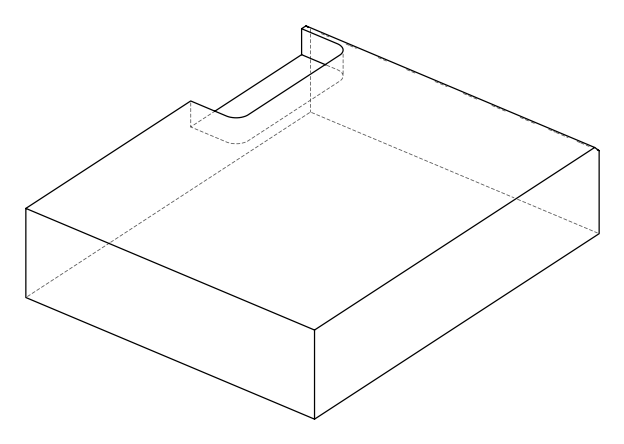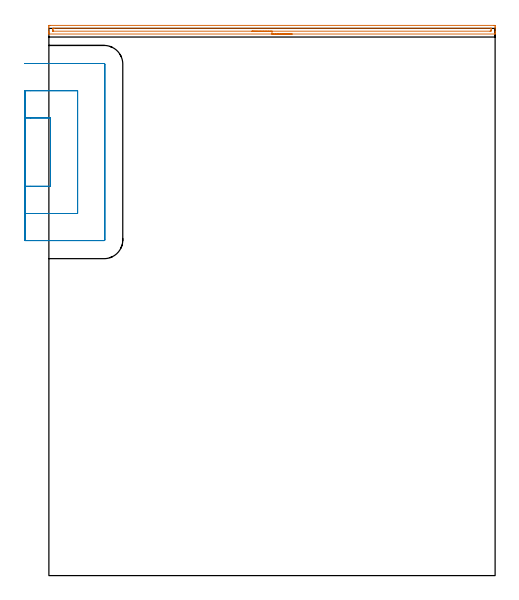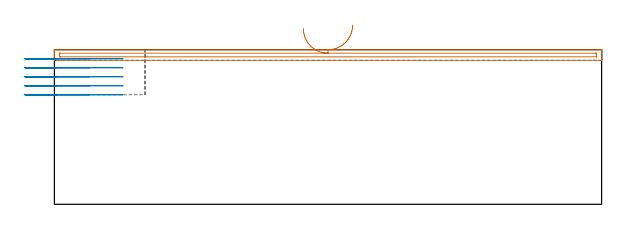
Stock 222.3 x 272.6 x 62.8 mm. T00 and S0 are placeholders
(PLAN: 2 operations, 1 tool changes, 9.8 min)
(1 AREA_MILL | FG_CHAMFER_SURFACE | UGT0205_001 | 3.72 min | 2071 mm3)
(2 MILL_SLOT | SLOT_PARTIAL_RECTANGULAR | UGT0201_100 | Follow Part, ap 4.5, ae 75% | 6.07 min | 70840 mm3)
(TOOL UGT0205_001 | Chamfer Mill 20 x 3 x 45 deg. | D20 FL50 Z2)
(TOOL UGT0201_100 | End Mill 18 mm | D18 FL22 Z2)
(OP 1 AREA_MILL)
G17 G21 G94 G90
T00 M6
G54
G17 G0 G90 X121.15 Y269.8 S1061 M3
G43 Z72.8 H0
G94 G1 X121.112 Z71.928 F250.
X120.998 Z71.063
X120.809 Z70.212
X120.547 Z69.38
X120.213 Z68.574
X119.81 Z67.8
X119.342 Z67.064
X118.81 Z66.372
X118.221 Z65.729
X117.578 Z65.14
X116.886 Z64.608
X116.15 Z64.14
X115.376 Z63.737
X114.57 Z63.403
X113.738 Z63.141
X112.887 Z62.952
X112.022 Z62.838
X111.15 Z62.8
X0.148
X0.01 Y269.802 Z62.788
X0.002 Y269.929 Z62.664
X0. Y270.062 Z62.537
Y270.492 Z62.107
Y271.073 Z61.522
Y273.118 Z59.479
X0.005 Y273.705 Z58.89
X0.01 Y274.091 Z58.504
X0.196 Y274.096 Z58.501
X0.593 Y274.1 Z58.5
X221.707 Y274.099 Z58.501
X222.104 Y274.096
X222.29 Y274.091 Z58.504
X222.3 Y273.705 Z58.89
Y273.118 Z59.48
Y272.827 Z59.769
Y271.073 Z61.522
Y270.492 Z62.107
Y270.061 Z62.538
X222.298 Y269.929 Z62.664
X222.29 Y269.802 Z62.788
X222.152 Y269.8 Z62.8
X111.15
Y271.214 Z61.386
X2.232 Y271.215 Z61.385
X2.034 Y271.219 Z61.381
X2.015 Y271.221 Z61.379
X2.01 Y271.23 Z61.37
X2.003 Y271.256 Z61.344
X2.001 Y271.282 Z61.318
X2. Y271.443 Z61.157
X2.001 Y271.95 Z60.65
X2.003 Y272.318 Z60.282
X2.013 Y272.679 Z59.921
X2.377 Y272.684 Z59.916
X2.521 Y272.685 Z59.915
X220.068
X220.266 Y272.681 Z59.919
X220.285 Y272.679 Z59.921
X220.291 Y272.67 Z59.93
X220.297 Y272.644 Z59.956
X220.299 Y272.619 Z59.981
X220.3 Y272.457 Z60.143
X220.299 Y271.95 Z60.65
X220.297 Y271.583 Z61.017
X220.287 Y271.221 Z61.379
X219.924 Y271.216 Z61.384
X219.779 Y271.215 Z61.385
X111.15 Y271.214 Z61.386
X110.278 Z61.424
X109.414 Z61.538
X108.562 Z61.727
X107.73 Z61.989
X106.924 Z62.323
X106.15 Z62.726
X105.414 Z63.194
X104.722 Z63.725
X104.079 Z64.315
X103.49 Z64.958
X102.959 Z65.65
X102.49 Z66.386
X102.087 Z67.16
X101.753 Z67.966
X101.491 Z68.798
X101.302 Z69.649
X101.188 Z70.514
X101.15 Z71.386
G0 Z72.8
M5
M2
(OP 2 MILL_SLOT)
G17 G21 G94 G90
T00 M6
G54
G17 G0 G90 X-12. Y193.9 S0 M3
G43 Z72.8 H0
Z59.14
G94 G1 X-9. F250.
X0.8 F500.
Y228.1
X-9.
X-12. F250.
Y180.4
X-9.
X14.3 F500.
Y241.6
X-9.
X-12. F250.
Y166.9
X-9.
X27.5 F500.
G3 X27.8 Y167.2 R0.3
G1 Y254.8
G3 X27.5 Y255.1 R0.3
G1 X-9.
X-12. F250.
G0 Y193.9 Z55.48
G1 X-9.
X0.8 F500.
Y228.1
X-9.
X-12. F250.
Y180.4
X-9.
X14.3 F500.
Y241.6
X-9.
X-12. F250.
Y166.9
X-9.
X27.5 F500.
G3 X27.8 Y167.2 R0.3
G1 Y254.8
G3 X27.5 Y255.1 R0.3
G1 X-9.
X-12. F250.
G0 Y193.9 Z51.82
G1 X-9.
X0.8 F500.
Y228.1
X-9.
X-12. F250.
Y180.4
X-9.
X14.3 F500.
Y241.6
X-9.
X-12. F250.
Y166.9
X-9.
X27.5 F500.
G3 X27.8 Y167.2 R0.3
G1 Y254.8
G3 X27.5 Y255.1 R0.3
G1 X-9.
X-12. F250.
G0 Y193.9 Z48.16
G1 X-9.
X0.8 F500.
Y228.1
X-9.
X-12. F250.
Y180.4
X-9.
X14.3 F500.
Y241.6
X-9.
X-12. F250.
Y166.9
X-9.
X27.5 F500.
G3 X27.8 Y167.2 R0.3
G1 Y254.8
G3 X27.5 Y255.1 R0.3
G1 X-9.
X-12. F250.
G0 Y193.9 Z44.5
G1 X-9.
X0.8 F500.
Y228.1
X-9.
X-12. F250.
Y180.4
X-9.
X14.3 F500.
Y241.6
X-9.
X-12. F250.
Y166.9
X-9.
X27.5 F500.
G3 X27.8 Y167.2 R0.3
G1 Y254.8
G3 X27.5 Y255.1 R0.3
G1 X-9.
X-12. F250.
G0 Z72.8
M5
M2
